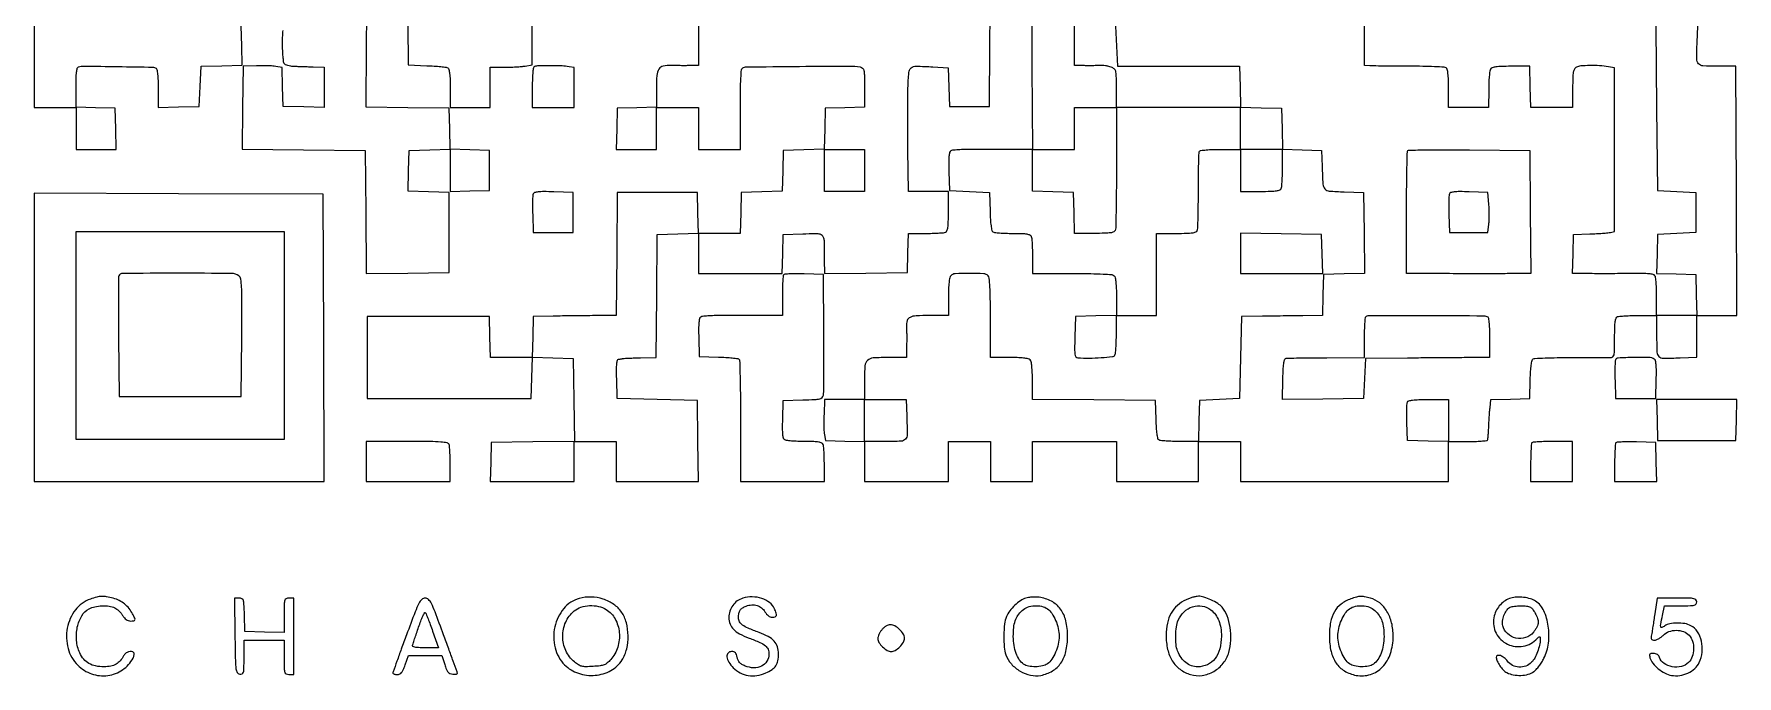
# Model space of a CAD drawing. Extents: x 179 to 1071, y 112 to 1107.
# Drawn here: x 179 to 1071, y 112 to 448 of the extents above; entities that cross this region are included whole.
import ezdxf

# ---------------------------------------------------------------- set-up
doc = ezdxf.new("R2010")
doc.units = 0

msp = doc.modelspace()

# ---------------------------------------------------------------- linework, layer by layer
for points in [[(179, 475.067663), (179, 442.533832), (179, 410), (190, 410), (201, 410), (201, 399), (201, 388), (211.533832, 388), (222.067663, 388), (221.783832, 398.75), (221.5, 409.5), (211.25, 409.784983), (201, 410.069966), (201, 420.427994, -0.006572), (201.064128, 425.306817, -0.02237), (201.289644, 428.476866, -0.029148), (201.651561, 430.535422, -0.264473), (202.25, 431.178552, -0.078976), (205.186704, 431.612328, -0.001134), (222.943728, 431.377136, -0.000711), (241.150369, 431.068771, -0.134608), (242.923047, 430.547559, -0.218939), (243.383217, 429.85452, -0.013551), (243.706326, 427.343439, -0.016671), (243.929199, 424.048158, -0.008548), (244, 419.907151), (244, 409.932337), (254.75, 410.216168), (265.5, 410.5), (266, 421), (266.5, 431.5), (277.284606, 431.784183), (288.069211, 432.068365), (287.784606, 442.284183), (287.5, 452.5)], [(309.315682, 450.197627, 0.035402), (309.070745, 447.679954, 0.006995), (309.015313, 443.143011, 0.009521), (309.086359, 439.729884, 0.012559), (309.288396, 436.624584, 0.010019), (309.571846, 434.061101, 0.108977), (309.923453, 433.089615, 0.138758), (310.563693, 432.515865, 0.042405), (311.787419, 432.040986, 0.037149), (313.366603, 431.702499, 0.026998), (315.158141, 431.553638, -0.000805), (317.228709, 431.490407, -0.000375), (319.913641, 431.40207, -0.000372), (322.73135, 431.30515, -0.00052), (325.25, 431.214023), (331, 431), (331, 420.466168), (331, 409.932337), (320.25, 410.216168), (309.5, 410.5), (309.215446, 420.711169), (308.930891, 430.922339), (305.715446, 431.450124, 0.026056), (304.019177, 431.638483, 0.007556), (301.388287, 431.752679, 0.007575), (298.415821, 431.791671, 0.008023), (295.5, 431.738954), (288.5, 431.5), (288.230536, 409.763879), (287.961073, 388.027758), (320.230536, 387.763879), (352.5, 387.5), (352.763879, 355.230536), (353.027758, 322.961073), (374.763879, 323.230536), (396.5, 323.5), (396.5, 344.5), (396.5, 365.5), (385.716515, 365.784171), (374.93303, 366.068343), (375.216515, 376.784171), (375.5, 387.5), (386.25, 387.783832), (397, 388.067663), (397, 376.998849), (397, 365.930034), (407.25, 366.215017), (417.5, 366.5), (417.5, 377), (417.5, 387.5), (407.283481, 387.784613), (397.066961, 388.069227), (396.783481, 398.784613), (396.5, 409.5), (374.736173, 409.769541), (352.972345, 410.039082), (353.236173, 442.269541), (353.5, 474.5)], [(527, 453), (527, 442.5), (527, 432), (522.25, 431.870953, -0.005587), (520.09814, 431.836549, -0.003361), (517.544685, 431.841425, -0.003366), (515.005701, 431.880434, -0.005873), (512.902121, 431.951645, 0.059908), (508.595519, 431.631992, 0.206061), (506.333179, 430.083597, 0.124577), (505.250185, 426.774509, 0.017105), (505, 419.463555), (505, 410.069966), (494.75, 409.784983), (484.5, 409.5), (484.216168, 398.75), (483.932337, 388), (494.466168, 388), (505, 388), (505, 399), (505, 410), (516, 410), (527, 410), (527, 399), (527, 388), (538, 388), (549, 388), (549, 408.940983, -0.002933), (549.059234, 419.038575, -0.011101), (549.273548, 425.352018, -0.009839), (549.599131, 429.63853, -0.234601), (550.219058, 430.635385, -0.136684), (552.178663, 431.202891, -0.000378), (579.934159, 431.465211, -0.001009), (606.313638, 431.641357, -0.045567), (611.75, 431.170424, -0.140502), (613.014703, 430.549084, -0.158476), (613.685894, 429.378518, -0.047978), (613.952393, 426.974487, -0.003631), (614, 420.418406), (614, 410.069966), (603.75, 409.784983), (593.5, 409.5), (593.216508, 398.783492), (592.933016, 388.066984), (582.216508, 387.783492), (571.5, 387.5), (571.216508, 376.783492), (570.933016, 366.066984), (560.216508, 365.783492), (549.5, 365.5), (549.216168, 354.75), (548.932337, 344), (538, 344), (527.067663, 344), (526.783832, 354.75), (526.5, 365.5), (505.5, 365.5), (484.5, 365.5), (484.236147, 333.25), (483.972294, 301), (472.736147, 300.925726, 0.000756), (467.672098, 300.884594, 0.000467), (461.716243, 300.821651, 0.000468), (455.830288, 300.748444, 0.00084), (451, 300.675726), (440.5, 300.5), (440.216168, 289.75), (439.932337, 279), (429, 279), (418.067663, 279), (417.783832, 289.75), (417.5, 300.5), (385.5, 300.5), (353.5, 300.5), (353.5, 279), (353.5, 257.5), (396.5, 257.5), (439.5, 257.5), (439.784686, 268.334198), (440.069372, 279.168395), (450.784686, 278.834198), (461.5, 278.5), (461.769448, 256.769557), (462.038896, 235.039113), (440.269448, 234.769557), (418.5, 234.5), (418.215017, 224.25), (417.930034, 214), (439.965017, 214), (462, 214), (462, 224.5), (462, 235), (473, 235), (484, 235), (484, 224.5), (484, 214), (505.519888, 214), (527.039775, 214), (526.769888, 235.25), (526.5, 256.5), (505.5, 257), (484.5, 257.5), (484.215017, 267.75, -0.005701), (484.131666, 272.833769, -0.025298), (484.267872, 275.81914, -0.042295), (484.592015, 277.593223, -0.313728), (485.215017, 278.11535, 0.009077), (485.779979, 278.176421, 0.006293), (486.416286, 278.265064, 0.006348), (487.025475, 278.365688, 0.012974), (487.5, 278.463035, -0.04467), (488.200358, 278.56102, -0.002025), (490.625618, 278.671865, -0.003374), (493.508206, 278.772433, -0.002409), (496.736147, 278.847686), (504.972294, 279), (505.236147, 311.25), (505.5, 343.5), (516.25, 343.783832), (527, 344.067663), (527, 333.533832), (527, 323), (548.965017, 323), (570.930034, 323), (571.215017, 333.25), (571.5, 343.5), (581.722245, 343.784677, -0.003488), (588.334543, 343.922669, -0.050684), (590.662172, 343.718733, -0.165802), (591.830539, 343.053969, -0.120322), (592.534088, 341.720206, -0.014931), (592.746531, 340.752221, -0.015552), (592.897539, 339.786309, -0.015411), (592.976104, 338.945432, -0.063258), (592.943422, 338.435529, 0.043583), (592.876326, 337.787963, 0.002149), (592.850897, 335.639395, 0.003463), (592.849335, 333.083367, 0.002493), (592.881579, 330.230498), (593, 322.960995), (614.75, 323.230498), (636.5, 323.5), (636.784983, 333.75), (637.069966, 344), (645.953196, 344, 0.006301), (649.470775, 344.044332, 0.008183), (652.691626, 344.178303, 0.00637), (655.374672, 344.368246, 0.070866), (656.418213, 344.606989, 0.205218), (657.23239, 345.398405, 0.063068), (657.69735, 347.086379, 0.030363), (657.940414, 350.039857, 0.005351), (658, 355.606989), (658, 366), (647.56992, 366), (637.13984, 366), (636.81992, 387.75, -0.001889), (636.720363, 396.857852, -0.001729), (636.685706, 406.238002, -0.001728), (636.712662, 414.612139, -0.005663), (636.81227, 420.145327, -0.012188), (637.248322, 428.257475, -0.199889), (638.460453, 430.628106, -0.182464), (641.045584, 431.550148, -0.009869), (649.859204, 431.214292), (657.932828, 430.746918), (658.216414, 420.623459), (658.5, 410.5), (669, 410.5), (679.5, 410.5), (679.763898, 442.783691), (680.027795, 475.067381)], [(701.5, 474.5), (701.760623, 431.25), (702.021245, 388), (691.260623, 387.93983, -0.000971), (686.414761, 387.92214, -0.000602), (680.723433, 387.919258, -0.000603), (675.104316, 387.929952, -0.001088), (670.5, 387.954293, 0.007949), (666.575575, 387.921194, 0.010999), (663.059082, 387.758164, 0.007766), (660.14769, 387.513451, 0.121161), (659.211769, 387.181818, 0.193052), (658.605124, 386.30958, 0.033427), (658.279649, 384.285813, 0.023561), (658.138626, 381.18984, 0.006865), (658.211769, 376.417355), (658.5, 366.5), (669, 366), (679.5, 365.5), (679.788805, 355.535034, 0.00836), (679.987032, 351.199826, 0.019108), (680.315749, 347.944063, 0.01918), (680.737468, 345.589, 0.199883), (681.288805, 344.800347, 0.115495), (682.161051, 344.495577, 0.007626), (684.829971, 344.252233, 0.010713), (688.052528, 344.077247, 0.007787), (691.643011, 344.015313, -0.006483), (696.463534, 343.944731, -0.033702), (699.110608, 343.692539, -0.068336), (700.644645, 343.219983, -0.194682), (701.393011, 342.418213, -0.070946), (701.631778, 341.373807, -0.006338), (701.821697, 338.68135, -0.008159), (701.955669, 335.449196, -0.006277), (702, 331.918213), (702, 323), (722.8, 323, -0.003169), (732.593081, 322.937931, -0.010454), (739.045513, 322.721154, -0.00933), (743.538104, 322.391927, -0.175156), (744.8, 321.8, -0.150842), (745.32772, 320.800954, -0.01939), (745.688563, 318.376818, -0.018512), (745.925628, 315.088767, -0.008739), (746, 310.833832), (746, 301.067663), (735.25, 300.783832), (724.5, 300.5), (724.216168, 289.75, 0.003787), (724.096428, 283.38925, 0.03711), (724.265201, 280.711219, 0.117919), (724.770434, 279.415829, 0.228032), (725.716168, 278.879639, 0.018888), (731.670336, 278.70335, 0.015344), (738.050698, 278.95141, 0.00813), (743.904989, 279.454965, 0.229704), (745.166069, 280.234465, 0.115966), (745.484271, 281.149452, 0.007401), (745.737902, 283.992312, 0.010529), (745.920319, 287.423008, 0.007624), (745.984687, 291.25), (746, 301), (756.5, 301), (767, 301), (767, 322.5), (767, 344), (777.393011, 344, 0.005548), (782.847127, 344.060521, 0.028856), (785.845765, 344.300585, 0.056089), (787.591489, 344.745678, 0.213844), (788.369202, 345.519741, 0.083016), (788.603245, 346.66985, 0.001854), (788.781072, 352.332118, 0.00414), (788.910111, 358.979916, 0.002782), (788.952381, 366.576708, -0.002787), (788.994503, 374.133165, -0.004325), (789.123586, 380.65189, -0.00141), (789.299584, 386.278283, -0.130606), (789.535207, 387.056967, -0.229468), (790.126712, 387.432853, -0.007408), (793.013867, 387.722984, -0.012896), (796.515436, 387.931742, -0.00844), (800.559017, 388), (811, 388), (811, 377), (811, 366), (821.393011, 366, 0.005351), (826.960143, 366.059586, 0.030363), (829.913621, 366.30265, 0.063068), (831.601595, 366.76761, 0.205218), (832.393011, 367.581787, 0.072102), (832.632129, 368.638915, 0.005887), (832.821697, 371.475801, 0.007809), (832.955696, 374.880803, 0.005929), (833, 378.616771), (833, 388.069966), (843.25, 387.784983), (853.5, 387.5), (853.75078, 379, 0.008001), (854.167162, 369.85434, 0.165236), (855.196667, 367.34273, 0.196929), (857.49116, 366.190479, 0.012174), (865.2603, 365.784869), (875.5, 365.5), (875.769789, 344.284032), (876.039577, 323.068065), (865.269789, 322.784032), (854.5, 322.5), (854.216168, 311.75), (853.932337, 301), (843.716168, 300.878498, -0.000018), (839.011865, 300.822715, -0.00001), (833.269749, 300.754941, -0.00001), (827.453221, 300.686515, -0.000016), (822.5, 300.628498), (811.5, 300.5), (811, 279), (810.5, 257.5), (800, 257), (789.5, 256.5), (789.216168, 245.75), (788.932337, 235), (779.216168, 235.015313, -0.007334), (775.406013, 235.077213, -0.010202), (771.998336, 235.252233, -0.006997), (769.171517, 235.495121, -0.117134), (768.288805, 235.800347, -0.199883), (767.737468, 236.589, -0.01918), (767.315749, 238.944063, -0.019108), (766.987032, 242.199826, -0.00836), (766.788805, 246.535034), (766.5, 256.5), (734.25, 256.763853), (702, 257.027706), (702, 266.813853, 0.008713), (701.925673, 271.078716, 0.018488), (701.688689, 274.372531, 0.019366), (701.327926, 276.80021, 0.150917), (700.8, 277.8, 0.150969), (699.799696, 278.328068, 0.019349), (697.369558, 278.688776, 0.018472), (694.071747, 278.925705, 0.008695), (689.8, 279), (680, 279), (680, 299.8, 0.003169), (679.937931, 309.593081, 0.010454), (679.721154, 316.045513, 0.00933), (679.391927, 320.538104, 0.175156), (678.8, 321.8, 0.186179), (676.47192, 322.832002, 0.012279), (669, 323.01552, 0.012279), (661.52808, 322.832002, 0.186179), (659.2, 321.8, 0.150969), (658.671932, 320.799696, 0.019349), (658.311224, 318.369558, 0.018472), (658.074295, 315.071747, 0.008695), (658, 310.8), (658, 301), (648.122445, 301, 0.012896), (641.082715, 300.818395, 0.097488), (637.872767, 300.012611, 0.209156), (636.38732, 298.312529, 0.093343), (636.025314, 295.300361, -0.011579), (636.090845, 293.79075, -0.002945), (636.125982, 291.339793, -0.003001), (636.132822, 288.539636, -0.003035), (636.105963, 285.75), (636, 279), (626.934259, 279, 0.014506), (618.536065, 278.756305, 0.174589), (615.606725, 277.50496, 0.189883), (614.274608, 274.719525, 0.0177), (614, 266.964816), (614, 257), (603.579004, 257), (593.158008, 257), (592.823005, 249.25, 0.007765), (592.734797, 246.062893, 0.007918), (592.746507, 242.895313, 0.007738), (592.842825, 240.145131, 0.032318), (593.033015, 238.5), (593.578029, 235.5), (603.789014, 235.215017), (614, 234.930034), (614, 224.465017), (614, 214), (636, 214), (658, 214), (658, 224.5), (658, 235), (669, 235), (680, 235), (680, 224.5), (680, 214), (691, 214), (702, 214), (702, 224.5), (702, 235), (724, 235), (746, 235), (746, 224.5), (746, 214), (767.5, 214), (789, 214), (789, 224.5), (789, 235), (800, 235), (811, 235), (811, 224.5), (811, 214), (865.5, 214), (920, 214), (920, 224.5), (920, 235), (929.940983, 235, 0.00746), (933.786464, 235.057378, 0.011518), (937.105837, 235.233054, 0.00599), (939.864695, 235.476159, 0.233445), (940.372299, 235.793375, 0.10677), (940.574085, 236.362294, 0.00702), (940.773561, 238.103455, 0.009921), (940.942349, 240.203897, 0.007236), (941.049745, 242.543375, -0.005029), (941.157143, 245.132315, -0.003738), (941.325846, 247.988754, -0.003778), (941.525526, 250.681363, -0.008533), (941.726907, 252.716215), (942.216955, 256.932429), (952.358477, 257.216215), (962.5, 257.5), (962.788805, 267.464966, -0.008416), (962.987076, 271.790426, -0.018954), (963.316526, 275.05615, -0.018924), (963.738947, 277.427478, -0.195608), (964.288805, 278.230394, -0.134951), (965.267295, 278.550002, -0.002653), (970.578586, 278.773852, -0.006148), (976.822542, 278.926984, -0.004062), (984, 278.95641, 0.000341), (991.250894, 278.932183, 0.000479), (997.726562, 278.921168, 0.000282), (1003.186899, 278.920185, 0.00646), (1004.75, 278.940981, 0.150543), (1006.016919, 279.36796, 0.185809), (1006.694457, 280.403322, 0.049738), (1006.955759, 282.713302, 0.003312), (1007, 289.393011, -0.005351), (1007.059586, 294.960143, -0.030363), (1007.30265, 297.913621, -0.063068), (1007.76761, 299.601595, -0.205218), (1008.581787, 300.393011, -0.07203), (1009.638111, 300.632106, -0.005915), (1012.465525, 300.821697, -0.007831), (1015.859224, 300.955695, -0.005951), (1019.581787, 301), (1029, 301), (1029, 290.116631, 0.009516), (1029.159089, 281.758256, 0.199519), (1030.182582, 279.537886, 0.189407), (1032.499203, 278.63769, 0.008445), (1041.25, 278.818372), (1050, 279.146947), (1050, 290.073474), (1050, 301), (1060.507242, 301), (1071.014483, 301), (1070.757242, 366.25), (1070.5, 431.5), (1060.704844, 431.5, -0.013476), (1053.2306, 431.701484, -0.207462), (1050.977276, 432.826381, -0.175915), (1050.063646, 435.326274, -0.009205), (1050.204946, 444), (1050.5, 452.5)], [(374.769551, 453.365522), (375.039103, 432.231044), (384.769551, 431.835524, -0.006929), (388.587919, 431.627281, -0.009555), (392.008868, 431.327351, -0.00662), (394.846901, 430.985715, -0.106468), (395.75, 430.660985, -0.200997), (396.331606, 429.840721, -0.026002), (396.698973, 427.67557, -0.021483), (396.931155, 424.505891, -0.00754), (397, 419.940983), (397, 410), (407.5, 410), (418, 410), (418, 420.5), (418, 431), (425.25, 431.011006, 0.007384), (428.300722, 431.060694, 0.006558), (431.471875, 431.200855, 0.006596), (434.322224, 431.402079, 0.020037), (436.25, 431.641848), (440, 432.261685), (440, 442.630842), (440, 453)], [(745.5, 452.5), (746, 442), (746.5, 431.5), (778.5, 431.5), (810.5, 431.5), (810.783492, 420.783492), (811.066984, 410.066984), (821.783492, 409.783492), (832.5, 409.5), (832.783832, 398.75), (833.067663, 388), (822.033832, 388), (811, 388), (811, 398.999783), (811, 409.999567), (778.5, 409.970874), (746, 409.942181), (746, 378.552878, -0.001806), (745.956125, 366.407683, -0.002796), (745.821697, 355.919533, -0.000866), (745.638632, 346.831028, -0.086348), (745.393011, 345.581787, -0.20495), (744.602718, 344.767927, -0.063217), (742.919034, 344.302822, -0.030446), (739.973908, 344.059651, -0.005377), (734.426843, 344), (724.067663, 344), (723.783832, 354.75), (723.5, 365.5), (712.75, 365.783832), (702, 366.067663), (702, 377.033832), (702, 388), (713, 388), (724, 388), (724, 399), (724, 410), (735, 410), (746, 410), (746, 420.024751, 0.00376), (745.950246, 426.641344, 0.056819), (745.655977, 428.917788, 0.161357), (744.877685, 430.153615, 0.081554), (743.268344, 431.088075, 0.037884), (741.969799, 431.47217, 0.019745), (740.305599, 431.761907, 0.019521), (738.564973, 431.925749, 0.028127), (737.018344, 431.923547, -0.008568), (735.334545, 431.855269, -0.003934), (733.138201, 431.821166, -0.003894), (730.825738, 431.821467, -0.005375), (728.75, 431.860223), (724, 432), (724, 442.533832), (724, 453.067663)], [(1028.5, 452.5), (1029, 409.5), (1029.5, 366.5), (1039.5, 366), (1049.5, 365.5), (1049.5, 355), (1049.5, 344.5), (1039.5, 344), (1029.5, 343.5), (1029.215407, 333.285365), (1028.930815, 323.07073), (1039.215407, 322.785365), (1049.5, 322.5), (1049.783832, 311.75), (1050.067663, 301), (1039.533832, 301), (1029, 301), (1028.984687, 310.75, 0.007993), (1028.917412, 314.581548, 0.010939), (1028.726302, 318.026457, 0.007917), (1028.45999, 320.877782, 0.114509), (1028.126581, 321.829429, 0.196609), (1027.220955, 322.472579, 0.032607), (1025.067193, 322.829141, 0.022473), (1021.717902, 323.009962, 0.006044), (1016.391893, 322.99349, -0.001772), (1011.475564, 322.936275, -0.001086), (1005.67828, 322.901944, -0.001088), (999.938622, 322.892906, -0.001939), (995.215017, 322.914061), (984.930034, 323), (985.215017, 333.25), (985.5, 343.5), (994, 343.75078, 0.004838), (997.419303, 343.884786, 0.005643), (1000.664062, 344.080136, 0.005034), (1003.402336, 344.303764, 0.033722), (1004.75, 344.519832), (1007, 345.038104), (1007, 387.907761), (1007, 430.777418), (1003.75, 431.305338, 0.026057), (999.130349, 431.810552, 0.018898), (993.955895, 431.909064, 0.01633), (989.270969, 431.66798, 0.102185), (986.982836, 430.990814, 0.131202), (985.914687, 429.991111, 0.095196), (985.326369, 428.464119, 0.039443), (985.058775, 425.772323, 0.00506), (985, 419.964816), (985, 410), (974.033832, 410), (963.067663, 410), (962.783832, 420.75), (962.5, 431.5), (952.712919, 431.5, 0.00665), (947.739107, 431.433843, 0.028066), (944.767521, 431.187479, 0.048144), (942.919948, 430.74503, 0.170654), (941.978232, 430, 0.109035), (941.605034, 428.965489, 0.009918), (941.304487, 426.223437, 0.012476), (941.090353, 422.902151, 0.009445), (941.015313, 419.25), (941, 410), (930.5, 410), (920, 410), (920, 419.940983, 0.007587), (919.930843, 424.498597, 0.021357), (919.698219, 427.677283, 0.025729), (919.330486, 429.856029, 0.19692), (918.75, 430.690983, 0.130492), (917.749912, 431.016747, 0.002829), (912.579687, 431.274037, 0.006286), (906.488468, 431.465935, 0.004178), (899.5, 431.53978, -0.001049), (892.405002, 431.570342, -0.001411), (885.979688, 431.629626, -0.000962), (880.588991, 431.70495, -0.015101), (878.75, 431.78978), (876, 432), (876, 453.5)]]:
    msp.add_lwpolyline(points, format="xyb")
for points in [[(441.25, 431.328535, 0.247026), (440.654277, 430.634399, 0.027716), (440.291885, 428.516593, 0.021851), (440.065094, 425.298675, 0.006666), (440, 420.416667), (440, 410), (451, 410), (462, 410), (462, 420.420545), (462, 430.841089), (459.25, 431.309809, 0.033857), (455.583372, 431.681896, 0.008101), (449.458616, 431.787514, 0.005225), (443.240675, 431.729009, 0.089572)], [(962.763853, 355.25), (963.027706, 323), (952.763853, 322.926805, -0.00126), (944.527276, 322.888824, -0.000694), (934.455126, 322.881746, -0.00058), (922.339842, 322.904102, -0.000334), (907.75, 322.957682), (898, 323), (898, 354.833333, -0.002001), (898.049029, 367.086392, -0.003231), (898.199888, 377.515513, -0.000593), (898.402981, 386.698691, -0.192864), (898.680468, 387.347135, -0.194926), (899.328722, 387.621499, -0.000608), (908.434599, 387.750224, -0.003285), (918.778546, 387.815907, -0.002034), (930.930468, 387.763802), (962.5, 387.5)], [(440.442274, 364.710164, 0.081166), (440.248144, 363.773814, 0.005233), (440.158783, 360.980936, 0.007531), (440.137174, 357.634259, 0.005535), (440.210159, 353.924983), (440.5, 344.5), (451, 344.5), (461.5, 344.5), (461.5, 355), (461.5, 365.5), (451.232115, 365.785181, 0.005823), (446.049899, 365.868732, 0.025951), (443.012272, 365.724596, 0.043922), (441.172333, 365.376284, 0.236652)], [(920.44275, 364.711405, 0.081149), (920.248444, 363.774362, 0.00524), (920.158923, 360.981301, 0.007536), (920.137209, 357.634347, 0.00554), (920.210159, 353.924983), (920.5, 344.5), (930.5, 344.5), (940.5, 344.5), (941.08534, 348.886315, 0.022863), (941.269448, 350.99849, 0.010307), (941.326793, 353.780045, 0.01018), (941.266834, 356.724741, 0.013684), (941.08534, 359.386315), (940.5, 365.5), (930.732592, 365.786422, 0.006215), (925.820487, 365.869374, 0.027145), (922.9185, 365.724677, 0.046335), (921.158442, 365.373938, 0.232847)], [(223.453816, 321.740243, 0.089548), (223.261817, 320.729866, 0.000598), (223.19019, 311.747155, 0.00234), (223.168607, 301.460077, 0.00149), (223.235201, 289.490243), (223.5, 258.5), (255.5, 258.5), (287.5, 258.5), (287.765726, 289.5, 0.001225), (287.879013, 308.006621, 0.012082), (287.71941, 315.793845, 0.024457), (287.315418, 320.099227, 0.201729), (286.324597, 321.75, 0.157681), (282.495237, 323.016106, 0.001671), (254.221233, 323.106234, 0.001077), (225.335041, 323.03952, 0.309316)], [(571.699448, 322.366114, 0.177451), (571.419778, 321.762931, 0.004898), (571.205463, 318.836713, 0.009512), (571.050668, 315.343898, 0.006317), (571, 311.333333), (571, 301), (559.75, 300.937986, -0.000938), (554.750755, 300.919806, -0.000622), (549.014063, 300.916842, -0.000626), (543.443158, 300.927875, -0.001221), (539, 300.95309, 0.008376), (535.267205, 300.920862, 0.011482), (531.912207, 300.758528, 0.008361), (529.138138, 300.513688, 0.119889), (528.211769, 300.182459, 0.19297), (527.605143, 299.309896, 0.033421), (527.279663, 297.285875, 0.023559), (527.138636, 294.189726, 0.006866), (527.211769, 289.417355), (527.5, 279.5), (537.489096, 279.210904, -0.007301), (541.375134, 279.041617, -0.010751), (544.780807, 278.769818, -0.006315), (547.608912, 278.446672, -0.166257), (548.284701, 278.115299, -0.191744), (548.612679, 277.353425, -0.000831), (548.849128, 268.247223, -0.003828), (549.022216, 257.847502, -0.002385), (549.073607, 245.654394), (549.056003, 214), (571.028001, 214), (593, 214), (593, 222.918213, 0.006277), (592.955669, 226.449196, 0.008159), (592.821697, 229.68135, 0.006338), (592.631778, 232.373807, 0.070946), (592.393011, 233.418213, 0.194682), (591.644645, 234.219983, 0.068336), (590.110608, 234.692539, 0.033702), (587.463534, 234.944731, 0.006483), (582.643011, 235.015313, -0.008261), (579.047029, 235.080753, -0.011234), (575.807342, 235.266219, -0.008287), (573.127797, 235.524864, -0.113628), (572.211769, 235.847958, -0.19692), (571.604266, 236.705135, -0.033714), (571.278982, 238.717063, -0.023663), (571.138177, 241.804805, -0.006827), (571.211769, 246.582645), (571.5, 256.5), (581.7397, 256.784869, 0.004083), (588.06668, 257.012609, 0.046151), (590.549236, 257.353301, 0.139541), (591.796848, 258.044483, 0.141875), (592.483723, 259.284869, 0.053051), (592.680444, 260.946326, 0.000974), (592.768219, 269.80868, 0.002393), (592.801002, 280.15148, 0.001596), (592.744023, 292), (592.5, 322.5), (582.449448, 322.782781, 0.006672), (578.547259, 322.840477, 0.010046), (575.145783, 322.777033, 0.005301), (572.300668, 322.636532, 0.183378)], [(940.5, 300.234687, -0.205709), (940.899526, 299.555004, -0.008718), (941.207694, 296.718379, -0.013689), (941.427943, 293.249169, -0.009006), (941.5, 289.249187), (941.5, 278.998375), (931, 278.93878, 0.000384), (925.512826, 278.903423, 0.000114), (917.121875, 278.840998, 0.000114), (907.692912, 278.766548, 0.000123), (898.5, 278.689593), (876.5, 278.5), (876, 268), (875.5, 257.5), (854.215966, 257.230013), (832.931931, 256.960027), (833.215966, 267.730013, -0.005123), (833.423484, 273.395584, -0.028836), (833.739332, 276.406705, -0.060197), (834.221522, 278.068446, -0.276382), (835, 278.63465, -0.019076), (836.11052, 278.691758, -0.000367), (841.860938, 278.763631, -0.000887), (848.572988, 278.83069, -0.000594), (856.25, 278.88465), (876, 279), (876, 289.333333, -0.006022), (876.048276, 293.341612, -0.009111), (876.195833, 296.827083, -0.004516), (876.399803, 299.754503, -0.178563), (876.666667, 300.333333, -0.198958), (878.26812, 300.996512, -0.000342), (908.457896, 300.970528, -0.000409), (938.482982, 300.899539, -0.15893)], [(1007.428774, 277.674983, 0.081654), (1007.239658, 276.758353, 0.005045), (1007.154817, 273.970602, 0.007376), (1007.136178, 270.631743, 0.005394), (1007.210159, 266.924983), (1007.5, 257.5), (1018, 257.5), (1028.5, 257.5), (1028.788231, 267.417355, 0.006827), (1028.861823, 272.195195, 0.023663), (1028.721018, 275.282937, 0.033714), (1028.395734, 277.294865, 0.19692), (1027.788231, 278.152042, 0.136787), (1024.904818, 279.023449, 0.011257), (1016.975547, 279.016201, 0.007704), (1008.836593, 278.699969, 0.295732)], [(636.179031, 248.25, -0.007053), (636.395501, 238.656296, -0.179991), (635.520206, 236.241295, -0.209707), (633.318069, 235.16805, -0.010017), (624.930449, 235), (614, 235), (614, 246), (614, 257), (624.929031, 257), (635.858062, 257)], [(920, 245.966168), (920, 234.932337), (909.25, 235.216168), (898.5, 235.5), (898.210159, 244.924983, -0.005394), (898.136178, 248.631743, -0.007376), (898.154817, 251.970602, -0.005045), (898.239658, 254.758353, -0.081654), (898.428774, 255.674983, -0.241018), (899.150647, 256.322788, -0.034741), (901.157558, 256.706476, -0.023677), (904.342601, 256.936534, -0.00619), (909.468615, 257), (920, 257)], [(353, 224.5), (353, 214), (375, 214), (397, 214), (397, 222.918213, 0.006277), (396.955669, 226.449196, 0.008159), (396.821697, 229.68135, 0.006338), (396.631778, 232.373807, 0.070946), (396.393011, 233.418213, 0.258697), (395.337463, 234.303854, 0.030015), (392.164693, 234.724422, 0.015901), (386.514173, 234.950434, 0.002045), (374.393011, 235), (353, 235)], [(963.666667, 234.333333, 0.177413), (963.400114, 233.758552, 0.004912), (963.195833, 230.973958, 0.009526), (963.048294, 227.649913, 0.006327), (963, 223.833333), (963, 214), (974, 214), (985, 214), (985, 224.5), (985, 235), (974.666667, 235, 0.006022), (970.658388, 234.951724, 0.009111), (967.172917, 234.804167, 0.004516), (964.245497, 234.600197, 0.178563)], [(1007.699448, 234.366114, 0.176241), (1007.420111, 233.767337, 0.005323), (1007.205463, 230.983588, 0.009942), (1007.050687, 227.652202, 0.006636), (1007, 223.833333), (1007, 214), (1018.034983, 214), (1029.069966, 214), (1028.784983, 224.25), (1028.5, 234.5), (1018.449448, 234.782781, 0.006672), (1014.547259, 234.840477, 0.010046), (1011.145783, 234.777033, 0.005301), (1008.300668, 234.636532, 0.183378)], [(208.5, 152.497852, 0.14519), (200.681632, 146.818469, 0.116968), (196.41551, 137.299167, 0.113565), (196.817629, 126.643632, 0.131123), (201.89606, 117.868646, 0.113634), (209.157237, 113.325343, 0.115923), (217.619121, 112.459324, 0.118971), (225.413909, 115.443742, 0.124193), (230.84263, 121.618517, 0.03346), (231.212395, 122.475891, 0.04406), (231.424827, 123.300218, 0.050882), (231.467443, 123.981444, 0.188744), (231.29815, 124.368517, 0.160671), (230.067851, 124.988491, 0.110544), (228.497943, 124.87521, 0.098839), (226.98126, 124.06766, 0.103167), (225.918144, 122.75, -0.063178), (224.161122, 120.178837, -0.08375), (221.957644, 118.404139, -0.078426), (219.177625, 117.375503, -0.048344), (215.70034, 117.022236, -0.04941), (211.258689, 117.441467, -0.081821), (207.73818, 118.751051, -0.088635), (205.014143, 121.027897, -0.068002), (202.943379, 124.316317, -0.084799), (201.241122, 130.793531, -0.0746), (201.668458, 137.776485, -0.081058), (204.011359, 143.784799, -0.140916), (207.871757, 147.433683, -0.068728), (210.868672, 148.493835, -0.041755), (214.607115, 148.941988, -0.041932), (218.333824, 148.76308, -0.07407), (221.287676, 147.914788, -0.057259), (222.32423, 147.290738, -0.029084), (223.47559, 146.292138, -0.028453), (224.557499, 145.110315, -0.037727), (225.391265, 143.914788, 0.041443), (226.299311, 142.633129, 0.065336), (227.292419, 141.724388, 0.07484), (228.377168, 141.185355, 0.078103), (229.556536, 141, 0.029429), (231.320197, 141.103896, 0.305593), (231.843486, 141.554445, 0.177798), (231.769701, 142.419134, 0.010678), (230.595014, 144.79966, 0.05054), (228.759472, 147.596725, 0.053283), (226.428978, 149.914159, 0.053088), (223.653157, 151.693551, 0.049506), (220.5, 152.898572, 0.021914), (217.031839, 153.682442, 0.053011), (214.414466, 153.872644, 0.053694), (211.835668, 153.507482, 0.022984)], [(284.22886, 133.25, 0.001486), (284.447108, 120.182708, 0.026329), (284.75199, 115.974289, 0.107788), (285.435969, 114.038936, 0.222375), (286.75, 113.180449, 0.134901), (288.018293, 113.342528, 0.235151), (288.696788, 114.126183, 0.059351), (288.957331, 116.071705, 0.003641), (289, 121.930449), (289, 131), (299.5, 131), (310, 131), (310, 122, 0.003707), (310.044005, 116.064536, 0.064117), (310.319444, 114.15, 0.224677), (311.049189, 113.306062, 0.104331), (312.5, 113), (315, 113), (315, 133), (315, 153), (312.5, 153, 0.104705), (311.049136, 152.692806, 0.224551), (310.319176, 151.846502, 0.063889), (310.043924, 149.925856, 0.003684), (310, 143.965017), (310, 134.930034), (299.75, 135.215017), (289.5, 135.5), (289.211067, 144.25, 0.00416), (288.976485, 149.922741, 0.064353), (288.631275, 151.839627, 0.212974), (287.875335, 152.6905, 0.106584), (286.439927, 153), (283.95772, 153)], [(374.124832, 133.75, 0.001213), (371.389591, 126.316765, 0.001922), (369.086358, 119.934375, 0.000417), (367.089933, 114.320045, 0.08738), (366.994135, 113.75, 0.257046), (367.155828, 113.46162, 0.060681), (367.674623, 113.220313, 0.047701), (368.419976, 113.054559, 0.030883), (369.302456, 113, 0.103381), (370.542237, 113.259108, 0.118517), (371.505213, 113.988122, 0.069155), (372.374576, 115.409985, 0.016374), (373.402886, 118), (375.200861, 123), (383.924863, 123), (392.648865, 123), (394.11819, 118.25, 0.018065), (395.020852, 115.666385, 0.082363), (395.831847, 114.302953, 0.123726), (396.864268, 113.56021, 0.06555), (398.402738, 113.173062, 0.028948), (399.457564, 113.112094, 0.058008), (400.285537, 113.208599, 0.103181), (400.769022, 113.43477, 0.338193), (400.858979, 113.753145, -0.006282), (400.591433, 114.454781, -0.000051), (398.5492, 120.021279, -0.000184), (396.208956, 126.409356, -0.000119), (393.5, 133.817783, 0.002135), (389.068511, 145.787086, 0.026561), (387.129408, 150.224648, 0.084182), (385.623439, 152.276956, 0.193638), (383.880698, 152.987699, 0.195012), (382.132673, 152.288517, 0.084144), (380.613142, 150.235746, 0.026465), (378.644372, 145.784282, 0.002118)], [(464.61989, 152.817289, 0.154005), (456.470828, 147.51913, 0.118537), (451.804166, 137.925325, 0.114556), (451.92848, 126.984805, 0.137333), (456.961173, 118.038827, 0.116514), (464.145238, 113.600393, 0.101874), (472.930896, 112.555382, 0.104581), (481.227215, 115.058808, 0.129658), (487.057362, 120.592814, 0.081123), (489.453346, 126.393888, 0.060485), (490.20757, 133.287917, 0.060982), (489.29195, 140.097084, 0.086528), (486.760383, 145.644747, 0.091251), (482.701052, 149.725799, 0.073326), (477.142334, 152.477626, 0.070938), (470.840408, 153.570088, 0.075363)], [(550.312913, 152.941135, 0.080547), (547.334595, 151.484172, 0.082539), (544.997996, 149.170751, 0.081382), (543.511675, 146.19532, 0.075359), (543, 142.819687, 0.088251), (543.608695, 139.397884, 0.106604), (545.350877, 136.646628, 0.079342), (548.52517, 134.305149, 0.030305), (553.56257, 132.076098, -0.012766), (559.249276, 129.79459, -0.068394), (562.101231, 128.070876, -0.127114), (563.504011, 126.177735, -0.096506), (564, 123.631935, -0.138957), (562.953534, 119.939216, -0.140602), (560.128814, 117.364493, -0.122499), (556.025053, 116.464146, -0.092253), (551.492277, 117.43878, -0.035794), (549.776542, 118.304574, -0.072831), (548.608961, 119.257083, -0.081291), (547.842737, 120.429487, -0.054866), (547.358856, 121.955719, 0.035778), (546.942194, 123.467567, 0.109162), (546.38187, 124.365459, 0.133612), (545.569189, 124.841373, 0.066126), (544.375, 125, 0.21302), (542.548723, 124.184946, 0.213332), (541.937269, 122.282012, 0.114242), (542.920197, 119.476189, 0.055292), (545.310276, 116.489724, 0.075071), (548.958684, 113.798553, 0.08249), (553.124765, 112.413017, 0.079589), (557.639213, 112.423769, 0.063899), (562.301782, 113.809294, 0.042511), (565.613895, 115.624916, 0.098755), (567.611896, 117.614483, 0.101479), (568.662404, 120.181973, 0.046561), (569, 123.7994, 0.07958), (568.40626, 127.506219, 0.105775), (566.690071, 130.44594, 0.084992), (563.594222, 132.858761, 0.036253), (558.783048, 135.00721, -0.011227), (553.015597, 137.243943, -0.058167), (550.035022, 138.905752, -0.115372), (548.543377, 140.619404, -0.123658), (548.015313, 142.773053, -0.043908), (548.231166, 145.078022, -0.102447), (548.879477, 146.676463, -0.105918), (550.093061, 147.853824, -0.049009), (552.070967, 148.836882, -0.076838), (554.954989, 149.451428, -0.087923), (557.751371, 149.117577, -0.092816), (560.145373, 147.8733, -0.097614), (561.877393, 145.865393, 0.044013), (562.709582, 144.662255, 0.060511), (563.66476, 143.760146, 0.069046), (564.694817, 143.199982, 0.089589), (565.75, 143.006323, 0.070043), (567.244323, 143.212407, 0.269108), (567.871214, 143.86133, 0.148078), (567.808514, 145.074203, 0.020467), (566.845874, 147.438924, 0.122509), (564.314661, 150.625166, 0.083793), (560.214882, 152.803882, 0.076964), (555.27177, 153.640433, 0.077212)], [(698.604322, 153.005326, 0.071877), (695.71922, 151.618475, 0.042159), (692.724617, 149.217296, 0.041605), (690.113201, 146.284564, 0.060083), (688.376839, 143.282119, 0.07604), (687.399794, 139.495421, 0.021235), (687.042426, 133.368656, 0.021382), (687.208244, 127.219267, 0.072833), (688.061334, 123.3151, 0.091885), (690.966032, 118.510735, 0.078339), (695.548416, 114.748801, 0.079548), (700.994027, 112.622434, 0.10007), (706.396867, 112.54663, 0.08835), (712.464326, 114.842136, 0.108354), (716.87266, 118.980284, 0.095028), (719.521253, 125.046784, 0.05463), (720.423899, 133, 0.058862), (719.498033, 141.105872, 0.100406), (716.658323, 147.273956, 0.113335), (711.933165, 151.364121, 0.090523), (705.494902, 153.406823, 0.026557), (703.753454, 153.53518, 0.019671), (701.822897, 153.498756, 0.019997), (699.997959, 153.318986, 0.041623)], [(782.5, 152.119269, 0.072233), (777.913059, 149.148703, 0.085313), (774.659506, 145.139049, 0.077576), (772.727802, 139.953904, 0.048566), (772.04947, 133.5, 0.056726), (772.832081, 126.121242, 0.084236), (775.279995, 120.116129, 0.093645), (779.33055, 115.696875, 0.087991), (784.79991, 112.941802, 0.110101), (790.913138, 112.502257, 0.094342), (797.017372, 114.631855, 0.092753), (801.994597, 118.899327, 0.101909), (804.891347, 124.546924, 0.056196), (805.910293, 130.920165, 0.048798), (805.563532, 137.679586, 0.051395), (803.992, 143.796591, 0.093429), (801.345081, 148.207427, 0.071058), (799.04709, 150.151318, 0.031119), (795.534151, 152.061425, 0.031001), (791.843708, 153.509058, 0.078118), (789, 153.956076, 0.050421), (787.765654, 153.831284, 0.018475), (786.059375, 153.416514, 0.018096), (784.214845, 152.82242, 0.020678)], [(868.740524, 152.570688, 0.076942), (863.655833, 149.817047, 0.100666), (860.177958, 145.853478, 0.086456), (858.190423, 140.358899, 0.043678), (857.546356, 133, 0.055553), (858.429641, 125.074559, 0.095323), (861.083323, 119.003097, 0.108154), (865.512669, 114.850156, 0.0883), (871.603133, 112.54663, 0.124102), (879.073213, 113.006594, 0.126535), (885.370454, 116.956149, 0.110816), (889.553693, 123.964039, 0.079524), (891, 133, 0.058446), (890.174553, 140.037464, 0.076346), (887.738564, 146.033189, 0.086312), (883.919059, 150.472341, 0.10466), (879.056846, 153.000752, 0.019681), (876.038008, 153.712728, 0.058547), (873.922069, 153.872352, 0.057192), (871.799657, 153.538712, 0.018145)], [(952.619302, 153.009332, 0.065573), (949.675978, 151.638901, 0.063025), (947.143643, 149.53779, 0.062107), (945.184208, 146.840529, 0.060366), (943.924385, 143.719186, 0.166673), (944.47558, 135.538555, 0.163672), (949.930806, 129.344417, 0.160946), (958.099002, 127.645047, 0.161419), (965.660128, 131.150432, -0.0061), (967.159073, 132.524583, -0.15446), (967.65942, 132.750003, -0.416219), (967.935146, 132.530649, -0.028221), (967.994423, 131.424314, -0.054994), (967.643224, 128.323381, -0.034256), (966.591898, 124.814897, -0.034538), (965.115426, 121.584202, -0.072044), (963.463184, 119.372275, -0.105157), (960.44785, 117.414537, -0.104378), (956.88854, 116.846312, -0.10684), (953.469306, 117.765307, -0.115185), (950.841879, 120, 0.065763), (949.109545, 121.793777, 0.087539), (947.121026, 122.871997, 0.165447), (945.650042, 122.863608, 0.319548), (945, 121.95034, 0.109785), (945.432497, 120.00434, 0.042857), (946.815931, 117.605131, 0.042647), (948.661063, 115.387443, 0.075192), (950.566074, 113.964638, 0.078477), (953.893028, 112.807333, 0.054988), (957.858817, 112.536181, 0.055826), (961.707447, 113.130193, 0.091204), (964.67667, 114.551973, 0.052136), (965.934027, 115.68324, 0.021352), (967.399807, 117.454662, 0.020849), (968.824767, 119.507117, 0.025055), (969.982246, 121.551973, 0.086036), (972.358361, 129.418821, 0.066825), (972.252932, 138.374831, 0.071129), (969.893545, 146.361612, 0.141303), (965.628006, 151.32417, 0.07067), (962.877382, 152.615529, 0.042276), (959.340712, 153.381648, 0.042101), (955.69749, 153.544506, 0.066427)], [(1028.031833, 144.75, -0.001522), (1027.533343, 141.389824, -0.001641), (1027.026419, 138.115625, -0.001548), (1026.57347, 135.308556, -0.007862), (1026.291792, 133.75, 0.025964), (1026.07992, 132.274391, 0.151278), (1026.241351, 131.515468, 0.211632), (1026.767007, 131.120963, 0.056738), (1027.829545, 131, 0.088952), (1028.80325, 131.174607, 0.036221), (1030.032599, 131.734375, 0.03439), (1031.298978, 132.543314, 0.037066), (1032.409091, 133.5, -0.108199), (1035.458686, 135.453999, -0.088492), (1039.279433, 136.140396, -0.089667), (1043.056641, 135.462317, -0.115541), (1045.984323, 133.516688, -0.113464), (1047.80792, 130.391621, -0.080453), (1048.383361, 126.358059, -0.080277), (1047.656139, 122.3403, -0.111996), (1045.715527, 119.260981, -0.139085), (1041.947159, 117.158046, -0.102636), (1037.147566, 117.023384, -0.107448), (1032.864931, 118.786698, -0.166207), (1030.508456, 121.973359, 0.080674), (1030.068192, 122.843673, 0.092457), (1029.391571, 123.483013, 0.085345), (1028.483177, 123.869658, 0.058098), (1027.365225, 124, 0.031391), (1026.032388, 123.91624, 0.191208), (1025.438997, 123.589463, 0.207563), (1025.258785, 122.963355, 0.03751), (1025.509859, 121.75, 0.101593), (1026.997544, 118.903009, 0.050563), (1029.88682, 116.011741, 0.049811), (1033.398196, 113.685204, 0.079732), (1036.797164, 112.534269, 0.078636), (1041.125881, 112.489166, 0.071992), (1045.400056, 113.765875, 0.074867), (1048.98787, 116.13427, 0.099026), (1051.322015, 119.266167, 0.086804), (1052.82168, 124.687122, 0.080541), (1052.452547, 130.445478, 0.087008), (1050.365085, 135.40585, 0.131153), (1046.914815, 138.544051, 0.076395), (1043.736363, 139.614158, 0.044935), (1039.731498, 139.945115, 0.045396), (1035.878482, 139.565961, 0.105942), (1033.222506, 138.443296, -0.055053), (1031.731133, 137.626582, -0.470101), (1031.143541, 137.938386, -0.099518), (1031.135685, 139.325506, -0.004635), (1032.082864, 143.950779), (1033.165728, 149), (1041.582864, 149, 0.004956), (1046.661773, 149.050343, 0.053416), (1048.697858, 149.309403, 0.173371), (1049.635254, 149.919027, 0.164165), (1050, 151, 0.192034), (1049.564313, 152.092569, 0.156674), (1048.45188, 152.701853, 0.043941), (1046.005305, 152.953337, 0.003651), (1039.615041, 153), (1029.230082, 153)], [(387.80151, 135.75), (390.925912, 127), (383.855967, 127, -0.008502), (380.442857, 127.058038, -0.038245), (378.460295, 127.277923, -0.090351), (377.449658, 127.666571, -0.358333), (377.246356, 128.25, 0.006823), (377.542888, 129.090398, 0.000428), (378.381695, 131.582226, 0.000631), (379.374872, 134.55343, 0.000468), (380.464916, 137.838428, -0.010211), (381.575013, 140.977865, -0.01868), (382.626465, 143.481155, -0.015766), (383.539361, 145.293839, -0.523538), (383.950125, 145.338428, -0.079906), (384.351602, 144.690678, -0.003358), (385.38135, 142.175976, -0.005718), (386.551665, 139.16318, -0.004027)], [(478.701451, 147.040484, -0.132185), (483.395711, 142.105483, -0.102145), (485.555552, 134.97126, -0.097451), (484.752572, 127.270717, -0.108175), (481.082788, 120.766626, -0.036422), (479.286021, 119.028632, -0.082227), (477.658947, 118.071195, -0.062047), (475.535184, 117.542785, -0.014084), (471.831913, 117.202032, -0.012543), (468.002689, 117.054513, -0.063614), (465.884883, 117.296211, -0.083882), (464.177257, 118.034472, -0.031027), (462.064061, 119.59955, -0.111861), (457.561953, 125.540328, -0.105661), (455.93871, 132.967951, -0.106113), (457.494815, 140.384438, -0.113746), (461.940751, 146.296691, -0.096441), (465.485311, 148.266449, -0.067749), (469.98792, 149.08411, -0.066192), (474.659471, 148.672692, -0.082062)], [(709.885708, 147.3675, -0.094233), (712.160197, 145.030633, -0.046083), (714.130844, 141.352528, -0.044302), (715.497181, 137.104801, -0.055724), (715.956076, 133, -0.055724), (715.497181, 128.895199, -0.044302), (714.130844, 124.647472, -0.046083), (712.160197, 120.969367, -0.094233), (709.885708, 118.6325, -0.099708), (707.230354, 117.471276, -0.050083), (703.578695, 117.055341, -0.050201), (699.944453, 117.372264, -0.106326), (697.352869, 118.465394, -0.092392), (695.123773, 120.738954, -0.058742), (693.427145, 124.046867, -0.051075), (692.357102, 128.160107, -0.03813), (692, 132.836029, -0.024184), (692.23315, 137.653536, -0.057443), (692.98512, 141.156169, -0.070154), (694.394617, 143.95646, -0.054302), (696.635837, 146.538309, -0.101052), (699.452656, 148.249807, -0.070634), (703.102713, 149.003148, -0.070371), (706.833216, 148.711541, -0.098439)], [(795.486321, 146.8321, -0.070161), (797.868384, 144.346776, -0.061272), (799.601633, 141.186884, -0.055105), (800.650321, 137.386057, -0.039799), (801, 133, -0.063709), (800.154445, 126.390837, -0.102022), (797.649315, 121.306873, -0.118914), (793.667976, 118.133755, -0.109482), (788.552233, 117, -0.085119), (785.262705, 117.564092, -0.082854), (782.314737, 119.193722, -0.076426), (779.872394, 121.826348, -0.058597), (778.063618, 125.3151, -0.064284), (777.242063, 128.779293, -0.031035), (777.048415, 133.34233, -0.031036), (777.42181, 137.903063, -0.063093), (778.37882, 141.364218, -0.103277), (781.441958, 145.826228, -0.113993), (785.937505, 148.498816, -0.120441), (790.950575, 148.848439, -0.124746)], [(881.364163, 146.538309, -0.055646), (883.617499, 143.928408, -0.065611), (885.094562, 141.020618, -0.056049), (885.915393, 137.466722, -0.028145), (886.18615, 132.861863, -0.043171), (885.807826, 128.359603, -0.049332), (884.660899, 124.194496, -0.054759), (882.88946, 120.764277, -0.093692), (880.647131, 118.465394, -0.106326), (878.055547, 117.372264, -0.050201), (874.421305, 117.055341, -0.050083), (870.769646, 117.471276, -0.099708), (868.114292, 118.6325, -0.094233), (865.839803, 120.969367, -0.046083), (863.869156, 124.647472, -0.044302), (862.502819, 128.895199, -0.055724), (862.043924, 133, -0.055724), (862.502819, 137.104801, -0.044302), (863.869156, 141.352528, -0.046083), (865.839803, 145.030633, -0.094233), (868.114292, 147.3675, -0.098439), (871.166784, 148.711541, -0.070371), (874.897287, 149.003148, -0.070634), (878.547344, 148.249807, -0.101052)], [(962.455198, 148.378819, -0.133805), (963.926994, 147.300207, -0.042258), (965.452001, 145.01201, -0.042631), (966.621069, 142.381342, -0.083437), (967, 140.126385, -0.089379), (966.825697, 139.1591, -0.029302), (966.239512, 137.829212, -0.028122), (965.401922, 136.399592, -0.028333), (964.411106, 135.076725, -0.140641), (960.323699, 132.329064, -0.132218), (955.295552, 132.080062, -0.133923), (950.868832, 134.382927, -0.145754), (948.398826, 138.547088, -0.096811), (948.270505, 140.971239, -0.053314), (948.998136, 143.861077, -0.053871), (950.290883, 146.464907, -0.118941), (951.881136, 147.993289, -0.097073), (953.777387, 148.653951, -0.026324), (956.957574, 148.937989, -0.027203), (960.209083, 148.87962, -0.073649)], [(623.07258, 136.365141, 0.031183), (622.279349, 135.215995, 0.028513), (621.60882, 133.943035, 0.029668), (621.142809, 132.736141, 0.077447), (621, 131.819687, 0.145622), (621.607708, 129.777337, 0.055062), (623.51902, 127.454132, 0.055011), (625.903094, 125.594502, 0.139017), (628, 125, 0.139429), (630.13701, 125.607738, 0.057878), (632.511748, 127.488252, 0.057878), (634.392262, 129.86299, 0.139429), (635, 132, 0.140363), (634.365652, 134.215152, 0.063621), (632.440163, 136.572617, 0.063159), (629.954454, 138.395264, 0.127317), (627.618035, 139, 0.078979), (626.472099, 138.817854, 0.052567), (625.255442, 138.274092, 0.048808), (624.084289, 137.432903, 0.045999)]]:
    msp.add_lwpolyline(points, format="xyb", close=True)
for points in [[(614, 377), (614, 366), (603.5, 366), (593, 366), (593, 377), (593, 388), (603.5, 388), (614, 388)], [(179, 289.506286), (179, 214), (255.006326, 214), (331.012652, 214), (330.756326, 289.25), (330.5, 364.5), (254.75, 364.756286), (179, 365.012572)], [(310, 290.5), (310, 236), (255.5, 236), (201, 236), (201, 290.5), (201, 345), (255.5, 345), (310, 345)], [(811, 333.519888), (811, 323), (832.534983, 323), (854.069966, 323), (853.784983, 333.25), (853.5, 343.5), (832.25, 343.769888), (811, 344.039775)], [(1029.216168, 246.25), (1029.5, 235.5), (1050, 235.5), (1070.5, 235.5), (1070.783832, 246.25), (1071.067663, 257), (1050, 257), (1028.932337, 257)]]:
    msp.add_lwpolyline(points, close=True)

doc.saveas('drawing.dxf')
